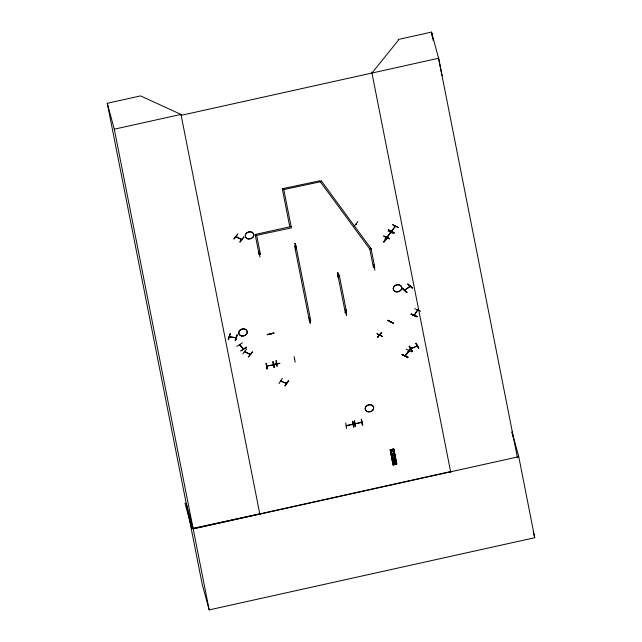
<?xml version="1.0" encoding="UTF-8"?>
<svg xmlns="http://www.w3.org/2000/svg" width="642" height="642" viewBox="0 0 642 642"><rect width="100%" height="100%" fill="white"/><g stroke="black" fill="none" stroke-linecap="round" stroke-linejoin="round"><path stroke-width="0.96" d="M405.359 289.622L404.885 290.353L405.214 289.486M409.452 286.541L409.989 286.131M409.323 286.324C412.132 286.693 404.596 289.109 404.982 290.28M281.357 380.963L281.276 381.428L280.658 381.139M286.147 383.122L286.476 383.595L285.794 383.033M276.413 363.733L276.221 362.85M411.081 314.363L416.955 316.747L411.081 314.363L411.217 313.874L417.083 316.289M411.233 314.099L416.947 316.763M414.419 314.411L414.628 314.492M410.864 348.758L417.188 346.054M407.895 356.984L407.742 357.474L402.133 354.681L402.293 354.199M407.734 357.466L402.149 354.641M407.911 357.209L402.293 354.456M383.932 236.047L389.517 238.904L383.755 236.288L383.916 235.823M394.027 232.565L393.859 233.054L388.346 230.149L388.514 229.675M393.859 233.046L388.362 230.109M394.044 232.765L388.53 229.868L394.084 232.781M276.67 363.468L277.055 363.637L276.975 363.123M236.529 236.738L236.649 237.163L236.649 236.489M241.528 239.594L236.128 236.866L241.777 239.378M245.26 351.792L244.722 351.744M356.061 224.291L356.647 224.243M385.778 239.362L384.951 238.944M379.623 335.164L380.168 335.22M408.962 350.733L405.038 355.732L405.415 354.93M408.866 351.318C409.644 349.328 404.492 358.228 405.616 355.026M386.653 237.42L387.03 236.874M390.32 232.829L390.858 232.573M391.797 230.566L391.427 231.385M391.468 231.329L395.472 226.449M406.635 292.495L402.317 288.443L406.651 292.479L406.876 292.086M406.876 292.303L402.558 288.218L406.932 292.303M294.381 359.536L294.277 359.279M379.719 335.252L379.903 334.57M380.096 334.667L380.016 335.172M390.2 321.979L390.432 322.132M412.252 351.118L411.963 351.487L409.163 346.511L409.452 346.15M409.452 346.327L412.22 351.343L409.411 346.182M411.963 351.479L409.187 346.479M230.069 333.88L228.199 339.562L230.045 333.88M228.504 339.554L230.342 333.912M229.579 336.93L230.245 336.793L229.451 336.881M230.173 336.528L230.037 337.002M237.018 334.883L235.502 340.645C236.553 339.722 236.898 334.049 237.315 334.955M237.067 334.923L235.084 340.38M239.586 344.818L239.923 345.3L240.132 344.915M243.053 348.831L243.43 349.208M243.631 349.079L239.891 344.762M270.555 334.049L270.675 334.667L270.788 333.992M377.047 333.728L382.552 336.384M382.584 336.585L377.055 333.688M266.149 363.428L267.313 368.99L266.165 363.236M346.487 428.543L345.741 422.942M354.504 420.943L355.299 426.593L354.52 420.751M258.838 251.503L259.962 257.073M310.367 323.127L309.275 317.429M417.469 310.126L414.106 315.254M266.751 366.125L273.532 364.817M346.271 425.622L347.057 425.646L346.311 425.815M353.052 424.322L352.306 424.482L353.012 424.129M361.029 422.051L361.221 422.54L361.847 422.147L355.146 423.832M361.887 422.34L355.243 423.832M294.766 246.359L295.368 246.175M295.962 246.047L310.672 320.326L309.243 320.262M338.254 275.322L339 275.161L338.286 275.522M345.982 312.293C344.184 312.333 347.025 313.055 345.155 312.189M374.254 267.602L373.532 267.216M380.377 335.26L379.751 335.108M408.569 351.238L408.898 350.749M387.254 237.042L386.693 237.371L390.601 232.492M390.785 232.661L386.917 237.468M266.831 366.084L273.396 364.881M355.178 423.624L355.804 423.447M414.307 315.334L417.533 310.11M420.662 311.218L414.74 308.65M278.957 383.643L282.384 378.234M280.763 381.212L281.429 381.228M288.274 380.666L288.659 381.019L284.815 386.083L288.378 380.875M259.456 254.392L260.187 254.264L260.098 253.775M294.838 246.343L295.521 246.199M338.904 275.418L338.928 274.896M310.6 320.342L310.014 320.238M373.668 267.465L374.35 267.321M411.835 351.944L406.201 349.176M402.133 354.689L407.959 357.201M237.797 234.065L233.865 239.097L237.781 234.065M243.671 236.858L244 237.187L240.068 242.178M243.727 237.018L239.715 241.833M242.732 353.935L246.697 348.951M245.405 351.623L245.196 352.025M249.569 354.023L250.171 354.617L249.714 353.846M252.266 351.816L252.635 352.193L248.334 357.008L252.37 352.025M393.707 233.648L388.017 230.968M371.951 73.036L398.369 40.237L398.168 39.491L431.488 32.1L438.598 58.261L442.073 75.62M353.967 226.538L357.963 221.426M356.527 224.499L356.246 224.066M391.893 230.863L391.227 231.208L395.223 226.377M385.023 239.209L385.722 239.33M383.988 242.066L388.017 237.107L383.691 241.93L387.664 236.754M392.647 224.828L398.337 227.549L392.816 224.636M377.624 337.499L381.629 332.532M381.709 332.596L377.376 337.395L381.621 332.379M380.104 335.453L380.305 335.044M411.45 347.94L407.349 352.891L411.321 347.715M387.776 320.398L393.418 323.143L387.712 320.181M390.488 233.07L390.649 232.444M396.579 463.989L392.992 464.952L390.248 449.729L393.923 449.079L396.884 464.094L396.154 464.27L392.952 449.215L395.721 464.367L392.824 449.336M391.163 449.697L394.172 464.688L390.898 449.577L390.513 449.841L393.474 464.856L390.537 449.825L390.047 449.938M392.743 449.344L393.482 449.191L396.443 464.206L395.721 464.367M393.731 464.8L394.172 464.688M396.443 464.206L393.674 449.055M229.515 336.689L236.095 337.668M235.999 337.885L235.229 337.483M276.1 360.772L277.039 366.373L276.092 360.571M402.317 288.475L402.55 288.033M407.903 284.181L412.517 288.009L407.847 283.965M404.749 290.16L409.901 286.172M267.473 366.213L267.425 365.691M236.802 346.399L242.443 342.82M246.56 347.523L240.71 350.997L246.295 347.081M283.796 189.559L320.342 181.798L321.401 180.819M371.012 248.502L374.751 267.305L373.435 267.594L369.792 249.112L370.851 248.141M390.89 449.665L394.092 464.712M393.923 464.664L390.898 449.577M244.859 351.567L245.477 351.888M310.078 323.215L309.308 317.589M416.072 343.301L418.889 348.293L416.08 343.326M410.928 348.726L417.091 345.877M407.943 284.109L412.22 288.234M346.407 425.558L352.94 424.145M352.915 424.378L346.455 425.815M286.42 383.563L280.723 381.163M250.171 354.585L244.779 351.776M380.152 335.461L379.687 335.196M408.882 350.034L409.291 350.492L408.745 350.227M416.586 346.351L416.329 345.934M512.051 432.034L518.752 456.711L534.738 537.707L209.18 609.9L193.194 528.896L186.1 502.79L107.262 103.298L140.582 95.907L180.94 114.412L181.132 115.351L438.598 58.261L517.436 457.754M107.262 103.298L114.292 129.186L180.988 114.404L259.97 514.844M282.271 188.772L320.125 180.715L320.342 181.798L369.792 249.112L371.1 248.823M255.131 234.499L291.091 226.522M283.579 188.483L291.388 227.918L255.339 235.574M258.991 254.055L260.387 254.088L256.656 235.285M294.654 246.335L296.05 246.368M337.909 275.33L339.305 275.354L346.6 312.317L345.203 312.285M266.221 363.444L266.936 369.07M272.906 361.735L274.431 367.409L273.998 367.28M273.051 361.903L274.431 367.401M352.426 421.24L352.859 421.369M362.353 424.803L362.786 424.932L361.261 419.258M353.517 426.778L353.951 426.914L352.859 421.361M390.553 451.262L393.923 450.515M391.837 457.802L395.207 457.048M392.134 459.327L395.504 458.573M392.406 460.675L395.777 459.929M392.711 462.2L396.082 461.454M392.912 463.219L396.283 462.473M450.604 471.597L193.13 528.687L114.292 129.186M193.194 528.896L518.752 456.711M296.002 248.855L296.435 248.992L294.951 243.302M259.488 254.184L260.074 254.039M374.896 270.194L373.788 264.424M338.318 275.314L338.904 275.161M338.358 275.506L338.968 275.37M345.813 309.508L346.528 315.166L345.42 309.396M309.95 320.278L310.559 320.149M267.281 334.667L274.03 333.206M267.297 334.747L273.99 332.981L267.241 334.514M273.107 364.279L279.96 363.284L273.211 364.736L273.099 364.223M259.785 513.905L191.894 528.615L184.992 503.2M294.148 356.575L295.216 362.12M418.584 348.389L415.735 343.486M236.023 337.652L235.293 337.291M235.887 337.869L229.523 336.889M392.976 449.207L395.978 464.222L392.96 449.135M274.11 367.449L272.994 361.887M353.662 426.946L352.57 421.401M362.465 424.972L361.374 419.427L362.417 425.02M296.395 248.968L295.384 243.43M244.947 351.591L250.404 354.432M280.843 380.979L286.573 383.37M387.784 320.342L393.313 323.223M388.033 237.131L383.715 241.898M379.767 335.084L380.377 335.317M355.764 423.479L355.78 423.206M243.326 349.136L239.635 344.931M295.039 243.454L296.058 249.072M345.508 309.548L346.528 315.166M321.49 181.14L370.94 248.462M533.197 532.017L534.738 537.707M337.684 272.433L338.422 278.283L337.684 272.601L338.735 277.986M352.193 424.025L352.306 424.482M346.945 425.189L347.057 425.646M289.775 226.811L282.36 189.093M294.694 246.095L294.806 246.552M310.559 319.868L310.672 320.326M272.665 364.528L272.778 364.985M209.18 609.9L202.214 584.276L186.228 503.272M431.697 32.846L433.238 40.566M511.987 432.058L512.95 436.937M431.488 32.1L432.652 38.006M371.766 72.097L450.788 472.536M396.571 464.086L393.618 448.991L396.379 464.222M393.666 464.808L390.681 449.793L390.248 449.729L393.201 464.824L390.304 449.793M337.997 275.643L345.292 312.606M352.482 421.449L353.582 426.994M294.742 246.656L309.332 320.583M255.219 234.82L259.079 254.376M276.654 363.597L276.293 363.115L276.638 363.621M367.946 411.827A4.301 3.515 -15.2 0 0 373.652 407.445A4.301 3.515 -15.2 0 0 366.767 405.848A4.301 3.515 -15.2 0 0 367.946 411.827M367.898 411.658A4.301 3.515 -15.2 0 0 373.604 407.277A4.301 3.515 -15.2 0 0 366.718 405.68A4.301 3.515 -15.2 0 0 367.898 411.658M395.986 291.837A4.301 3.515 -15.2 0 0 401.691 287.455A4.301 3.515 -15.2 0 0 394.806 285.859A4.301 3.515 -15.2 0 0 395.986 291.837M395.945 291.685A4.301 3.515 -15.2 0 0 401.651 287.303A4.301 3.515 -15.2 0 0 394.766 285.706A4.301 3.515 -15.2 0 0 395.945 291.685M241.512 335.991A4.309 3.523 -15.2 0 0 247.234 331.593A4.309 3.523 -15.2 0 0 240.333 329.996A4.309 3.523 -15.2 0 0 241.512 335.991M241.48 335.814A4.293 3.507 -15.2 0 0 247.17 331.441A4.293 3.507 -15.2 0 0 240.301 329.852A4.293 3.507 -15.2 0 0 241.48 335.814M248.029 238.904A4.309 3.523 -15.2 0 0 253.75 234.507A4.309 3.523 -15.2 0 0 246.849 232.918A4.309 3.523 -15.2 0 0 248.029 238.904M247.989 238.736A4.293 3.507 -15.2 0 0 253.686 234.354A4.293 3.507 -15.2 0 0 246.817 232.765A4.293 3.507 -15.2 0 0 247.989 238.736"/></g></svg>
